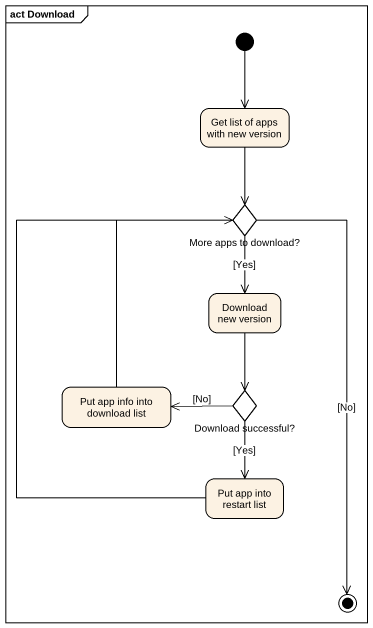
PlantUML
@startuml
mainframe act Download
hide empty description
state "Get list of apps with new version" as Get_list_of_apps_with_new
state "More apps to download?" as More_apps_to_download <<choice>>
state "Download new version" as Download_new_version
state "Put app info into download list" as Put_app_info_into_download
state "Download successful?" as Download_successful <<choice>>
state "Put app into restart list" as Put_app_into_restart_list
[*] --> Get_list_of_apps_with_new
Get_list_of_apps_with_new --> More_apps_to_download
More_apps_to_download --> Download_new_version : [Yes]
Download_new_version --> Download_successful
Put_app_info_into_download -up-> More_apps_to_download
Download_successful -left-> Put_app_info_into_download : [No]
Download_successful --> Put_app_into_restart_list : [Yes]
Put_app_into_restart_list -up-> More_apps_to_download
More_apps_to_download --> [*] : [No]
@enduml
